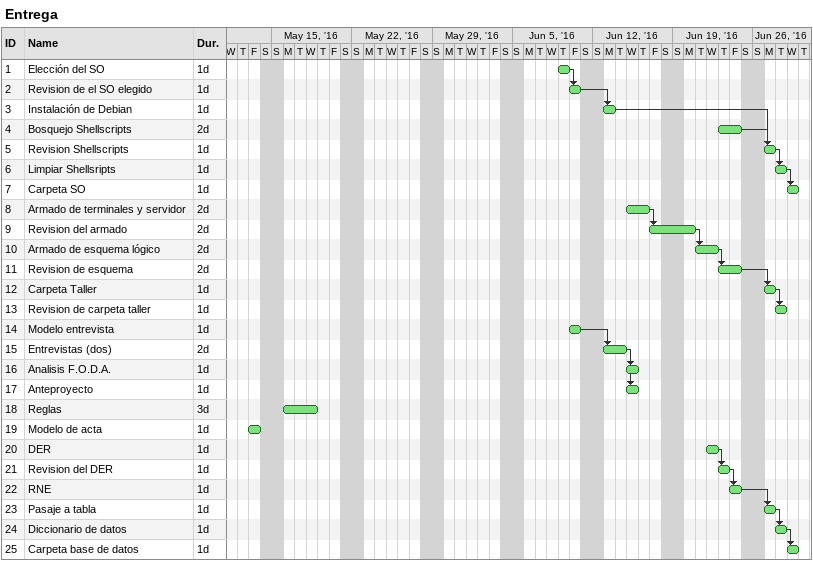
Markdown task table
Entrega

| ID | Task | Duration | Start | Finish | Predecessors |
|---|---|---|---|---|---|
| 1 | Elección del SO | 1d | 2016-06-09 | 2016-06-09 |  |
| 2 | Revision de el SO elegido | 1d | 2016-06-10 | 2016-06-10 | 1 |
| 3 | Instalación de Debian | 1d | 2016-06-13 | 2016-06-13 | 2 |
| 4 | Bosquejo Shellscripts | 2d | 2016-06-23 | 2016-06-24 |  |
| 5 | Revision Shellscripts | 1d | 2016-06-27 | 2016-06-27 | 3, 4 |
| 6 | Limpiar Shellsripts | 1d | 2016-06-28 | 2016-06-28 | 5 |
| 7 | Carpeta SO | 1d | 2016-06-29 | 2016-06-29 | 6 |
| 8 | Armado de terminales y servidor | 2d | 2016-06-15 | 2016-06-16 |  |
| 9 | Revision del armado | 2d | 2016-06-17 | 2016-06-20 | 8 |
| 10 | Armado de esquema lógico | 2d | 2016-06-21 | 2016-06-22 | 9 |
| 11 | Revision de esquema | 2d | 2016-06-23 | 2016-06-24 | 10 |
| 12 | Carpeta Taller | 1d | 2016-06-27 | 2016-06-27 | 11 |
| 13 | Revision de carpeta taller | 1d | 2016-06-28 | 2016-06-28 | 12 |
| 14 | Modelo entrevista | 1d | 2016-06-10 | 2016-06-10 |  |
| 15 | Entrevistas (dos) | 2d | 2016-06-13 | 2016-06-14 | 14 |
| 16 | Analisis F.O.D.A. | 1d | 2016-06-15 | 2016-06-15 | 15 |
| 17 | Anteproyecto | 1d | 2016-06-15 | 2016-06-15 | 15 |
| 18 | Reglas | 3d | 2016-05-16 | 2016-05-18 |  |
| 19 | Modelo de acta | 1d | 2016-05-13 | 2016-05-13 |  |
| 20 | DER | 1d | 2016-06-22 | 2016-06-22 |  |
| 21 | Revision del DER | 1d | 2016-06-23 | 2016-06-23 | 20 |
| 22 | RNE | 1d | 2016-06-24 | 2016-06-24 | 21 |
| 23 | Pasaje a tabla | 1d | 2016-06-27 | 2016-06-27 | 22 |
| 24 | Diccionario de datos | 1d | 2016-06-28 | 2016-06-28 | 23 |
| 25 | Carpeta base de datos | 1d | 2016-06-29 | 2016-06-29 | 24 |
